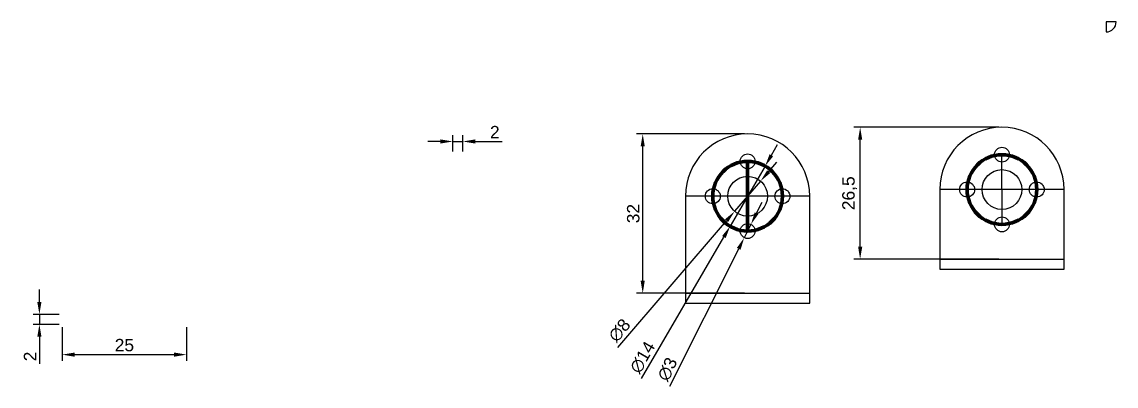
# Model space of a CAD drawing. Header units: millimetres. Extents: x 1469 to 3191, y 404 to 1558.
# Drawn here: x 2971 to 3191.1, y 685.8 to 758.9 of the extents above; entities that cross this region are included whole.
import ezdxf

# ---------------------------------------------------------------- set-up
doc = ezdxf.new("R2010")
doc.units = ezdxf.units.MM
doc.layers.add('Contorno_1', color=2, linetype='Continuous', lineweight=30, plot=False)
doc.layers.add('Cota', color=90, linetype='Continuous', lineweight=100, plot=False)
doc.styles.get("Standard").update_dxf_attribs({"font": 'arial.ttf'})
doc.dimstyles.new('ISO-25', dxfattribs={"dimtxt": 2.5, "dimasz": 2.5, "dimexe": 1.25, "dimexo": 0.625, "dimtad": 1, "dimtxsty": 'Standard', "dimcen": 2.5, "dimadec": 0, "dimazin": 0, "dimtfac": 1, "dimtmove": 0, "dimatfit": 3, "dimfxl": 1, "dimarcsym": 0})

# ---------------------------------------------------------------- blocks, each defined once
blk = doc.blocks.new('*D56')
at = {"layer": 'Cota', "color": 0, "lineweight": -2, "transparency": 16777216}
for p, q in [((2979.09, 697.59), (2979.09, 690.83)), ((3004.09, 697.59), (3004.09, 690.83)), ((2981.59, 692.08), (3001.59, 692.08))]:
    blk.add_line(p, q, dxfattribs=at)
at = {"layer": 'Cota', "color": 0, "transparency": 16777216}
for points in [[(2981.59, 692.5), (2981.59, 691.66), (2979.09, 692.08)], [(3001.59, 692.5), (3001.59, 691.66), (3004.09, 692.08)]]:
    blk.add_solid(points, dxfattribs=at)
at = {"layer": 'Defpoints', "color": 0, "transparency": 16777216}
for p in [(2979.09, 698.21), (3004.09, 698.21), (3004.09, 692.08)]:
    blk.add_point(p, dxfattribs=at)
at = {"layer": 'Cota', "color": 0, "transparency": 16777216, "insert": (2991.59, 693.98), "char_height": 2.5, "attachment_point": 5}
blk.add_mtext('25', dxfattribs=at)
blk = doc.blocks.new('*D57')
at = {"layer": 'Cota', "color": 0, "lineweight": -2, "transparency": 16777216}
for p, q in [((3116.31, 736.41), (3094.59, 736.41)), ((3095.84, 706.91), (3095.84, 733.91)), ((3116.31, 704.41), (3094.59, 704.41))]:
    blk.add_line(p, q, dxfattribs=at)
at = {"layer": 'Cota', "color": 0, "transparency": 16777216}
for points in [[(3095.42, 733.91), (3096.25, 733.91), (3095.84, 736.41)], [(3095.42, 706.91), (3096.25, 706.91), (3095.84, 704.41)]]:
    blk.add_solid(points, dxfattribs=at)
at = {"layer": 'Defpoints', "color": 0, "transparency": 16777216}
for p in [(3095.84, 736.41), (3116.94, 736.41), (3116.94, 704.41)]:
    blk.add_point(p, dxfattribs=at)
at = {"layer": 'Cota', "color": 0, "transparency": 16777216, "insert": (3093.94, 720.41), "char_height": 2.5, "attachment_point": 5, "rotation": 90}
blk.add_mtext('32', dxfattribs=at)
blk = doc.blocks.new('*D58')
at = {"layer": 'Cota', "color": 0, "lineweight": -2, "transparency": 16777216}
for p, q in [((2974.49, 702.66), (2974.49, 705.16)), ((2978.47, 700.16), (2973.24, 700.16)), ((2974.49, 700.16), (2974.49, 698.16)), ((2978.47, 698.16), (2973.24, 698.16)), ((2974.49, 695.66), (2974.49, 690.26))]:
    blk.add_line(p, q, dxfattribs=at)
at = {"layer": 'Cota', "color": 0, "transparency": 16777216}
for points in [[(2974.07, 702.66), (2974.91, 702.66), (2974.49, 700.16)], [(2974.07, 695.66), (2974.91, 695.66), (2974.49, 698.16)]]:
    blk.add_solid(points, dxfattribs=at)
at = {"layer": 'Defpoints', "color": 0, "transparency": 16777216}
for p in [(2979.1, 700.16), (2974.49, 698.16), (2979.1, 698.16)]:
    blk.add_point(p, dxfattribs=at)
at = {"layer": 'Cota', "color": 0, "transparency": 16777216, "insert": (2972.61, 691.71), "char_height": 2.5, "attachment_point": 5, "rotation": 90}
blk.add_mtext('2', dxfattribs=at)
blk = doc.blocks.new('*D59')
at = {"layer": 'Cota', "color": 0, "lineweight": -2, "transparency": 16777216}
for p, q in [((3121.71, 732.12), (3122.97, 734.28)), ((3120.46, 729.96), (3113.41, 717.86)), ((3095.62, 687.28), (3112.16, 715.7))]:
    blk.add_line(p, q, dxfattribs=at)
at = {"layer": 'Cota', "color": 0, "transparency": 16777216}
for points in [[(3121.35, 732.33), (3122.07, 731.91), (3120.46, 729.96)], [(3111.8, 715.91), (3112.52, 715.49), (3113.41, 717.86)]]:
    blk.add_solid(points, dxfattribs=at)
at = {"layer": 'Defpoints', "color": 0, "transparency": 16777216}
for p in [(3120.46, 729.96), (3113.41, 717.86)]:
    blk.add_point(p, dxfattribs=at)
at = {"layer": 'Cota', "color": 0, "transparency": 16777216, "insert": (3095.81, 691.53), "char_height": 2.5, "attachment_point": 5, "rotation": 59.8021}
blk.add_mtext('∅14', dxfattribs=at)
blk = doc.blocks.new('*D60')
at = {"layer": 'Cota', "color": 0, "lineweight": -2, "transparency": 16777216}
for p, q in [((3121.17, 728.84), (3122.8, 730.73)), ((3119.54, 726.94), (3114.33, 720.87)), ((3090.83, 693.54), (3112.7, 718.98))]:
    blk.add_line(p, q, dxfattribs=at)
at = {"layer": 'Cota', "color": 0, "transparency": 16777216}
for points in [[(3120.86, 729.11), (3121.49, 728.57), (3119.54, 726.94)], [(3112.38, 719.25), (3113.01, 718.71), (3114.33, 720.87)]]:
    blk.add_solid(points, dxfattribs=at)
at = {"layer": 'Defpoints', "color": 0, "transparency": 16777216}
for p in [(3119.54, 726.94), (3114.33, 720.87)]:
    blk.add_point(p, dxfattribs=at)
at = {"layer": 'Cota', "color": 0, "transparency": 16777216, "insert": (3091.17, 696.95), "char_height": 2.5, "attachment_point": 5, "rotation": 49.3203}
blk.add_mtext('∅8', dxfattribs=at)
blk = doc.blocks.new('*D61')
at = {"layer": 'Cota', "color": 0, "lineweight": -2, "transparency": 16777216}
for p, q in [((3118.73, 720.48), (3119.85, 722.72)), ((3117.61, 718.25), (3116.26, 715.57)), ((3101.31, 685.76), (3115.14, 713.33))]:
    blk.add_line(p, q, dxfattribs=at)
at = {"layer": 'Cota', "color": 0, "transparency": 16777216}
for points in [[(3118.36, 720.67), (3119.1, 720.3), (3117.61, 718.25)], [(3114.77, 713.52), (3115.51, 713.15), (3116.26, 715.57)]]:
    blk.add_solid(points, dxfattribs=at)
at = {"layer": 'Defpoints', "color": 0, "transparency": 16777216}
for p in [(3117.61, 718.25), (3116.26, 715.57)]:
    blk.add_point(p, dxfattribs=at)
at = {"layer": 'Cota', "color": 0, "transparency": 16777216, "insert": (3100.81, 689.15), "char_height": 2.5, "attachment_point": 5, "rotation": 63.3598}
blk.add_mtext('∅3', dxfattribs=at)
blk = doc.blocks.new('*D62')
at = {"layer": 'Cota', "color": 0, "lineweight": -2, "transparency": 16777216}
for p, q in [((3167.46, 737.75), (3138.32, 737.75)), ((3139.57, 713.75), (3139.57, 735.25)), ((3167.46, 711.25), (3138.32, 711.25))]:
    blk.add_line(p, q, dxfattribs=at)
at = {"layer": 'Cota', "color": 0, "transparency": 16777216}
for points in [[(3139.16, 735.25), (3139.99, 735.25), (3139.57, 737.75)], [(3139.16, 713.75), (3139.99, 713.75), (3139.57, 711.25)]]:
    blk.add_solid(points, dxfattribs=at)
at = {"layer": 'Defpoints', "color": 0, "transparency": 16777216}
for p in [(3139.57, 737.75), (3168.09, 737.75), (3168.09, 711.25)]:
    blk.add_point(p, dxfattribs=at)
at = {"layer": 'Cota', "color": 0, "transparency": 16777216, "insert": (3137.45, 724.5), "char_height": 2.5, "attachment_point": 5, "rotation": 90}
blk.add_mtext('26,5', dxfattribs=at)
blk = doc.blocks.new('*D66')
at = {"layer": 'Contorno_1', "color": 0, "lineweight": -2, "transparency": 16777216}
for p, q in [((3057.64, 732.92), (3057.64, 736.15)), ((3059.64, 732.92), (3059.64, 736.15)), ((3055.14, 734.9), (3052.64, 734.9)), ((3057.64, 734.9), (3059.64, 734.9)), ((3062.14, 734.9), (3067.55, 734.9))]:
    blk.add_line(p, q, dxfattribs=at)
at = {"layer": 'Contorno_1', "color": 0, "transparency": 16777216}
for points in [[(3055.14, 735.32), (3055.14, 734.49), (3057.64, 734.9)], [(3062.14, 735.32), (3062.14, 734.49), (3059.64, 734.9)]]:
    blk.add_solid(points, dxfattribs=at)
at = {"layer": 'Defpoints', "color": 0, "transparency": 16777216}
for p in [(3059.64, 734.9), (3057.64, 732.3), (3059.64, 732.3)]:
    blk.add_point(p, dxfattribs=at)
at = {"layer": 'Contorno_1', "color": 0, "transparency": 16777216, "insert": (3066.09, 736.78), "char_height": 2.5, "attachment_point": 5}
blk.add_mtext('2', dxfattribs=at)

msp = doc.modelspace()

# ---------------------------------------------------------------- linework, layer by layer
at = {"layer": 'Contorno_1'}
for p, q in [((3168.089, 725.25, -0.156), (3168.089, 732.25, -0.156)), ((3155.589, 725.25, -0.156), (3155.589, 711.25, -0.156)), ((3180.589, 725.25, -0.156), (3155.589, 725.25, -0.156)), ((3168.089, 725.25, -0.156), (3168.089, 718.25, -0.156)), ((3180.589, 711.25, -0.156), (3180.589, 725.25, -0.156)), ((3129.435, 723.908, -0.156), (3104.435, 723.908, -0.156)), ((3104.435, 723.908, -0.156), (3104.435, 704.408, -0.156)), ((3129.435, 704.408, -0.156), (3129.435, 723.908, -0.156)), ((3155.589, 711.25, -0.156), (3180.589, 711.25, -0.156)), ((3155.589, 711.25, -0.156), (3155.589, 709.25, -0.156)), ((3180.589, 709.25, -0.156), (3180.589, 711.25, -0.156)), ((3155.589, 709.25, -0.156), (3180.589, 709.25, -0.156)), ((3104.435, 704.408, -0.156), (3129.435, 704.408, -0.156)), ((3104.435, 704.408, -0.156), (3104.435, 702.408, -0.156)), ((3129.435, 702.408, -0.156), (3129.435, 704.408, -0.156)), ((3104.435, 702.408, -0.156), (3129.435, 702.408, -0.156))]:
    msp.add_line(p, q, dxfattribs=at)
at = {"layer": 'Contorno_1', "elevation": -0.156}
msp.add_lwpolyline([(3189.052, 758.923), (3189.052, 756.923, 0.4142136), (3191.052, 758.923)], format="xyb", close=True, dxfattribs=at)
at = {"layer": 'Contorno_1'}
for centre, radius in [((3168.089, 732.25, -0.156), 1.5), ((3116.935, 730.908, -0.156), 1.5), ((3168.089, 725.25, -0.156), 4), ((3116.935, 723.908, -0.156), 4), ((3161.089, 725.25, -0.156), 1.5), ((3175.089, 725.25, -0.156), 1.5), ((3109.935, 723.908, -0.156), 1.5), ((3123.935, 723.908, -0.156), 1.5), ((3168.089, 718.25, -0.156), 1.5), ((3116.935, 716.908, -0.156), 1.5)]:
    msp.add_circle(centre, radius, dxfattribs=at)
for centre in [(3168.089, 725.25, -0.156), (3116.935, 723.908, -0.156)]:
    msp.add_arc(centre, 12.5, 0, 180, dxfattribs=at)
at = {"layer": 'Cota'}
for q in [(3116.935, 730.908, -0.156), (3116.935, 716.908, -0.156)]:
    msp.add_line((3116.935, 723.908, -0.156), q, dxfattribs=at)
for centre in [(3116.935, 723.908, -0.156), (3168.089, 725.25, -0.156)]:
    msp.add_circle(centre, 7, dxfattribs=at)

# ---------------------------------------------------------------- dimensions: what is measured, and where the dimension line sits
at = {"layer": 'Contorno_1'}
dim = msp.add_aligned_dim(p1=(3057.64, 732.297, -0.156), p2=(3059.64, 732.297, -0.156), distance=2.607, dimstyle='ISO-25', dxfattribs=at)
dim.commit()
dim.dimension.update_dxf_attribs({"geometry": '*D66', "text_midpoint": (3066.093, 736.784, -0.156)})
at = {"layer": 'Cota'}
for p1, p2, distance, picture, middle in [((3168.089, 711.25, -0.156), (3168.089, 737.75, -0.156), 28.516, '*D62', (3137.446, 724.5, -0.156)), ((3116.935, 704.408, -0.156), (3116.935, 736.408, -0.156), 21.097, '*D57', (3093.936, 720.408, -0.156)), ((2979.096, 700.165, -0.156), (2979.096, 698.165, -0.156), -4.605, '*D58', (2972.61, 691.712, -0.156)), ((2979.086, 698.211, -0.156), (3004.086, 698.211, -0.156), -6.132, '*D56', (2991.586, 693.98, -0.156))]:
    dim = msp.add_aligned_dim(p1=p1, p2=p2, distance=distance, dimstyle='ISO-25', dxfattribs=at)
    dim.commit()
    dim.dimension.update_dxf_attribs({"geometry": picture, "text_midpoint": middle})
for p1, p2, picture, middle in [((3120.456, 729.958, -0.156), (3113.414, 717.858, -0.156), '*D59', (3097.516, 690.539, -0.156)), ((3119.543, 726.941, -0.156), (3114.328, 720.874, -0.156), '*D60', (3092.661, 695.666, -0.156)), ((3117.608, 718.248, -0.156), (3116.263, 715.567, -0.156), '*D61', (3102.567, 688.266, -0.156))]:
    dim = msp.add_diameter_dim_2p(p1=p1, p2=p2, dimstyle='ISO-25', dxfattribs=at)
    dim.commit()
    dim.dimension.update_dxf_attribs({"geometry": picture, "text_midpoint": middle, "dimtype": 163})

doc.saveas('drawing.dxf')
